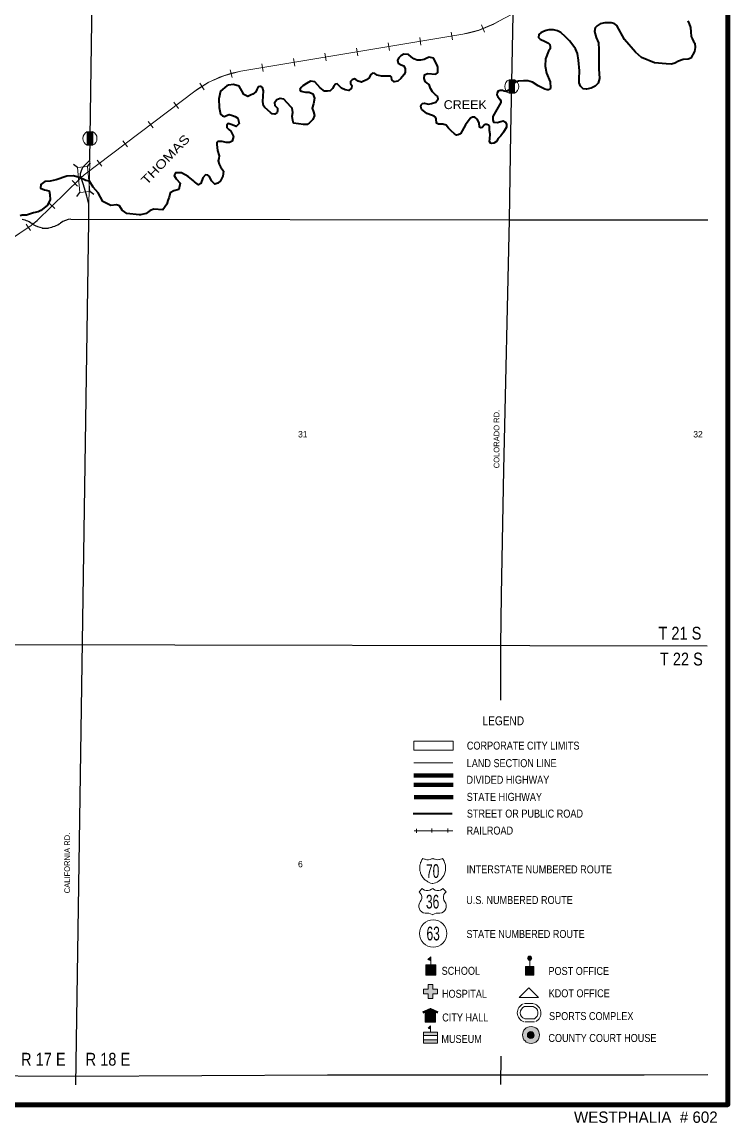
# Model space of a CAD drawing. Extents: x 35.83 to 39.76, y 25.93 to 29.86.
# Drawn here: x 38.058 to 39.713, y 25.934 to 28.513 of the extents above; entities that cross this region are included whole.
import ezdxf
from ezdxf.enums import TextEntityAlignment as Align

# ---------------------------------------------------------------- set-up
doc = ezdxf.new("R2010")
doc.units = 0
doc.header["$LTSCALE"] = 0.0076
doc.linetypes.add('LONG_DASHED', pattern=[7.5, 6, -1.5])
doc.linetypes.add('MEDIUM_DASHED', pattern=[4.5, 3, -1.5])
for name, color, linetype, lineweight in [('14', 7, 'Continuous', 25), ('15', 7, 'MEDIUM_DASHED', 13), ('17', 7, 'Continuous', 13), ('21', 7, 'Continuous', 25), ('25', 7, 'Continuous', 25), ('39', 7, 'Continuous', 13), ('48', 7, 'Continuous', 106), ('49', 7, 'Continuous', 13), ('50', 7, 'Continuous', 13)]:
    doc.layers.add(name, color=color, linetype=linetype, lineweight=lineweight)
for name, color, linetype in [('29', 7, 'Continuous'), ('45', 7, 'Continuous'), ('46', 7, 'Continuous')]:
    doc.layers.add(name, color=color, linetype=linetype)

msp = doc.modelspace()

# ---------------------------------------------------------------- hatches: boundary and pattern name
at = {"layer": '39'}
for points in [[(39.2, 28.346402), (39.2, 28.37822), (39.212689, 28.37822), (39.212689, 28.346402)], [(38.211174, 28.224621), (38.211174, 28.256439), (38.223864, 28.256439), (38.223864, 28.224621)]]:
    msp.add_hatch(color=256, dxfattribs=at).paths.add_polyline_path(points)
at = {"layer": '50'}
for points in [[(39.016667, 26.313826), (39.009659, 26.316667), (39.016667, 26.322727)], [(39.248533, 26.315005, 1), (39.248107, 26.324806, 1)], [(39.004735, 26.279924), (39.004735, 26.303977), (39.028788, 26.303977), (39.028788, 26.279924)], [(39.238826, 26.279924), (39.238826, 26.300189), (39.258333, 26.300189), (39.258333, 26.279924)], [(39.010227, 26.225379), (39.021212, 26.225379), (39.021212, 26.236174), (39.032008, 26.236174), (39.032008, 26.247159), (39.021212, 26.247159), (39.021212, 26.258144), (39.010227, 26.258144), (39.010227, 26.247159), (38.999242, 26.247159), (38.999242, 26.236174), (39.010227, 26.236174)], [(39.016098, 26.200568), (39.003788, 26.195076), (39.003788, 26.170265), (39.027841, 26.170265), (39.027841, 26.195076)], [(39.016288, 26.153409), (39.016288, 26.160985), (39.010417, 26.155871)], [(39.271447, 26.140512, 1), (39.231765, 26.139285, 1)], [(39.032576, 26.146402), (39.032576, 26.138826), (38.999811, 26.138826), (38.999811, 26.146402)], [(39.258956, 26.141645, 1), (39.243309, 26.137963, 1)], [(39.032576, 26.128598), (39.032576, 26.121023), (38.999811, 26.121023), (38.999811, 26.128598)]]:
    msp.add_hatch(color=256, dxfattribs=at).paths.add_polyline_path(points)

# ---------------------------------------------------------------- linework, layer by layer
at = {"layer": '14'}
for p, q in [((39.204356, 28.252841), (39.235038, 29.811742)), ((38.105114, 28.030682), (38.120265, 28.030682)), ((39.664962, 27.050947), (35.887311, 27.057576)), ((39.180871, 26.023864), (39.181629, 26.090341))]:
    msp.add_line(p, q, dxfattribs=at)
for points in [[(38.202083, 28.132008), (38.195644, 28.152841), (38.195265, 28.158333), (38.197348, 28.16553), (38.200379, 28.172917), (38.217045, 28.189773), (38.24072, 29.811364)], [(39.180871, 26.924242), (39.181061, 27.051705), (39.182576, 27.170833), (39.188068, 27.464015), (39.201136, 28.049621), (39.204356, 28.252841)], [(38.18447, 26.023485), (38.214583, 28.04678), (38.215152, 28.086742), (38.210038, 28.105492), (38.202083, 28.132008)], [(38.172727, 28.051326), (39.200758, 28.049621), (39.666098, 28.050189)], [(39.666098, 26.046591), (39.517235, 26.045644), (39.267045, 26.045455), (39.180871, 26.045455), (39.089773, 26.045455), (38.994697, 26.045455), (38.911932, 26.045455), (38.847538, 26.045455), (38.774811, 26.045455), (38.184848, 26.042424), (37.911742, 26.043939), (37.723864, 26.042614), (37.536742, 26.039962), (37.403409, 26.038636), (37.251894, 26.036742), (37.180682, 26.035606), (36.941667, 26.034848), (36.507576, 26.034848), (35.87822, 26.034848)]]:
    msp.add_lwpolyline(points, dxfattribs=at)
for centre, radius, start, end in [((38.05163, 27.999848), 0.050838, 50.04672, 82.63779), ((38.099107, 28.123817), 0.095449, 282.85358, 301.21717), ((38.178097, 28.001011), 0.050667, 96.12939, 125.63735), ((38.130699, 28.128051), 0.100585, 242.51434, 255.29479)]:
    msp.add_arc(centre, radius, start, end, dxfattribs=at)
at = {"layer": '15'}
msp.add_line((38.214962, 28.087689), (38.217045, 28.189773), dxfattribs=at)
at = {"layer": '17'}
for p, q in [((39.135227, 28.506439), (39.142235, 28.489583)), ((38.571402, 28.397917), (39.092045, 28.484659)), ((39.064583, 28.489583), (39.067614, 28.471402)), ((38.916667, 28.464962), (38.919697, 28.44678)), ((38.99053, 28.477273), (38.993561, 28.459091)), ((38.694697, 28.427841), (38.697727, 28.409659)), ((38.768561, 28.440152), (38.771591, 28.422159)), ((38.842614, 28.452462), (38.845644, 28.43447)), ((38.620644, 28.41553), (38.623674, 28.397348)), ((38.546212, 28.401136), (38.550947, 28.383333)), ((38.203598, 28.154924), (38.463447, 28.351515)), ((38.475379, 28.370076), (38.485227, 28.354545)), ((38.414015, 28.325758), (38.425189, 28.310985)), ((38.354167, 28.280492), (38.365341, 28.26572)), ((38.294318, 28.235227), (38.305492, 28.220644)), ((38.23447, 28.189962), (38.245644, 28.175379)), ((38.093371, 28.047917), (38.194318, 28.14697)), ((38.175758, 28.141667), (38.188636, 28.128598)), ((38.122159, 28.089205), (38.135038, 28.076136)), ((37.821212, 27.862879), (38.079924, 28.036932)), ((38.067992, 28.039962), (38.07822, 28.024811))]:
    msp.add_line(p, q, dxfattribs=at)
msp.add_lwpolyline([(35.87822, 27.215909), (37.702462, 27.805114), (37.752083, 27.824242), (37.799432, 27.848864), (37.821212, 27.862879), (38.079924, 28.036932), (38.093371, 28.047917), (38.194318, 28.14697), (38.203598, 28.154924), (38.463447, 28.351515), (38.495833, 28.372159), (38.531061, 28.3875), (38.568182, 28.397348), (38.571402, 28.397917), (39.092045, 28.484659), (39.129356, 28.493939), (39.164773, 28.508902), (39.205492, 28.530682), (39.666098, 28.828788)], dxfattribs=at)
for centre, radius, start, end in [((39.051561, 28.727583), 0.246212, 279.46733, 302.64929), ((38.611992, 28.155058), 0.246212, 99.46733, 127.08539), ((38.260681, 28.079435), 0.094697, 127.08539, 134.4833), ((38.027019, 28.11541), 0.094697, 303.93371, 314.4833)]:
    msp.add_arc(centre, radius, start, end, dxfattribs=at)
at = {"layer": '21'}
for p, q in [((38.188068, 28.172538), (38.179167, 28.179356)), ((38.211932, 28.174621), (38.21875, 28.183712)), ((38.186742, 28.104735), (38.19375, 28.113636)), ((38.226326, 28.108902), (38.217424, 28.115909))]:
    msp.add_line(p, q, dxfattribs=at)
at = {"layer": '21', "lineweight": 13}
msp.add_lwpolyline([(38.188068, 28.172538), (38.19375, 28.113636), (38.217424, 28.115909), (38.211932, 28.174621)], close=True, dxfattribs=at)
at = {"layer": '25', "lineweight": 35}
for points in [[(39.618939, 28.516288), (39.622159, 28.508902), (39.625189, 28.500568), (39.626326, 28.490341), (39.627462, 28.479356), (39.629735, 28.475), (39.632197, 28.467614), (39.635795, 28.463636), (39.636553, 28.453977), (39.635227, 28.443939), (39.626326, 28.428409), (39.620076, 28.425947), (39.608712, 28.425379), (39.597538, 28.42197), (39.588636, 28.416667), (39.581061, 28.414773), (39.568561, 28.41553), (39.540909, 28.417803), (39.510417, 28.430492), (39.496212, 28.442424), (39.471023, 28.472538), (39.45303, 28.505114), (39.44678, 28.509659), (39.440152, 28.511364), (39.425, 28.511742), (39.414015, 28.508902), (39.407008, 28.504167), (39.401705, 28.5), (39.400189, 28.491477), (39.404735, 28.477083), (39.40947, 28.464773), (39.410606, 28.449053), (39.410606, 28.428977), (39.410606, 28.403788), (39.4125, 28.380682), (39.40928, 28.369886), (39.402083, 28.362879), (39.392424, 28.358144), (39.382008, 28.355871), (39.374053, 28.357008), (39.367235, 28.362879), (39.364583, 28.371023), (39.364583, 28.379924), (39.365152, 28.398674), (39.363258, 28.423864), (39.360606, 28.439205), (39.35625, 28.450568), (39.349811, 28.45947), (39.341477, 28.468939), (39.332765, 28.478977), (39.321402, 28.488636), (39.313447, 28.492614), (39.304545, 28.495076), (39.300568, 28.495076)], [(39.300568, 28.495076), (39.293182, 28.495076), (39.286932, 28.493182), (39.280682, 28.490909), (39.274242, 28.488258), (39.270265, 28.484091), (39.269129, 28.476894), (39.272727, 28.473295), (39.284659, 28.467992), (39.292424, 28.464015), (39.295455, 28.460417), (39.296402, 28.455492), (39.29678, 28.450758), (39.292803, 28.444697), (39.285795, 28.427462), (39.284659, 28.409848), (39.288068, 28.39375), (39.296402, 28.373485), (39.297538, 28.35947), (39.296212, 28.35625), (39.292614, 28.354167), (39.289394, 28.354356), (39.28428, 28.35625), (39.277841, 28.359091), (39.268561, 28.363636), (39.254924, 28.372159), (39.244508, 28.375189), (39.234091, 28.375568), (39.22197, 28.374432), (39.21553, 28.372159), (39.211553, 28.368371), (39.207955, 28.364394), (39.20322, 28.35625), (39.198295, 28.352841), (39.192992, 28.350379), (39.188636, 28.351326)], [(39.032576, 28.339773), (39.027273, 28.342992), (39.020833, 28.35), (39.01572, 28.357386), (39.012879, 28.366667), (39.007955, 28.369886), (39.003598, 28.373864), (39.000758, 28.38125), (39.001705, 28.389773), (39.008712, 28.392614), (39.028409, 28.391288), (39.032765, 28.395455), (39.032765, 28.407197), (39.03125, 28.412121), (39.022727, 28.428977), (39.012689, 28.430682), (39.007576, 28.428977), (39.000947, 28.425568), (38.992614, 28.423864), (38.984848, 28.424242), (38.977083, 28.427462), (38.970644, 28.432008), (38.964205, 28.437121), (38.953788, 28.438258), (38.946023, 28.433902), (38.941288, 28.429167), (38.938636, 28.423864), (38.940152, 28.416856), (38.947348, 28.413258), (38.95303, 28.410606), (38.956818, 28.403598), (38.956439, 28.394886), (38.953598, 28.389773), (38.946023, 28.38125), (38.939205, 28.374621), (38.930492, 28.373485), (38.925568, 28.377841), (38.924811, 28.38428), (38.92178, 28.386742), (38.911742, 28.386174), (38.907955, 28.386174)], [(38.907955, 28.386174), (38.900758, 28.386364), (38.891098, 28.388447), (38.885795, 28.392992), (38.880114, 28.393182), (38.875189, 28.389962), (38.87178, 28.382386), (38.865909, 28.377652), (38.853977, 28.372727), (38.846023, 28.374432), (38.84072, 28.378977), (38.837879, 28.379924), (38.832008, 28.377841), (38.82822, 28.373864), (38.828409, 28.369129), (38.831818, 28.364394), (38.831061, 28.358523), (38.824621, 28.35322), (38.81572, 28.354545), (38.807008, 28.358333), (38.799621, 28.365909), (38.797159, 28.368182), (38.792992, 28.367614), (38.789205, 28.363068), (38.786364, 28.357576), (38.780303, 28.351894), (38.774811, 28.351515), (38.767045, 28.351515), (38.757576, 28.358902), (38.745076, 28.373295), (38.73428, 28.374621), (38.725, 28.368939), (38.716477, 28.363826), (38.712311, 28.359659), (38.709848, 28.355303), (38.711553, 28.351136), (38.723106, 28.349242), (38.731629, 28.348674), (38.740152, 28.345076), (38.743561, 28.335038), (38.741856, 28.321591), (38.738447, 28.311553), (38.741856, 28.30303), (38.743561, 28.294697), (38.740152, 28.284659), (38.731818, 28.276326), (38.726705, 28.272917), (38.718371, 28.272917), (38.694886, 28.276326), (38.693182, 28.282955), (38.691477, 28.292992), (38.693182, 28.301515), (38.691477, 28.311553), (38.688068, 28.314962), (38.67197, 28.332386), (38.663636, 28.334091), (38.655871, 28.33125), (38.650379, 28.324242), (38.651326, 28.317424), (38.657576, 28.311174), (38.657576, 28.305303), (38.656629, 28.301705), (38.650568, 28.297159), (38.644508, 28.298106), (38.641098, 28.301515), (38.627273, 28.312879)], [(38.599621, 28.343939), (38.595076, 28.342424), (38.5875, 28.339015), (38.578598, 28.343182), (38.573485, 28.352273), (38.567235, 28.363258), (38.553788, 28.366856), (38.542045, 28.365341), (38.538636, 28.363636), (38.523295, 28.351515), (38.519697, 28.333333), (38.520455, 28.313258), (38.523485, 28.297727), (38.52803, 28.293182), (38.532576, 28.292045), (38.5375, 28.294129), (38.543561, 28.296402), (38.551705, 28.294697), (38.557955, 28.292235), (38.564394, 28.287879), (38.567614, 28.275758), (38.560227, 28.26875), (38.551136, 28.272348), (38.541288, 28.275379), (38.538447, 28.27197), (38.538636, 28.266098), (38.543371, 28.261174), (38.547727, 28.257955), (38.554167, 28.245076), (38.550947, 28.233902), (38.544318, 28.23125), (38.537121, 28.230871), (38.533902, 28.232008), (38.527652, 28.233144), (38.523106, 28.233333), (38.517235, 28.233144), (38.514583, 28.231061), (38.515152, 28.226326), (38.516856, 28.212689), (38.520076, 28.200189), (38.519886, 28.193182), (38.518371, 28.188447), (38.520455, 28.179924), (38.523674, 28.173864), (38.530303, 28.163636), (38.529356, 28.152083), (38.523674, 28.140909), (38.517235, 28.135985), (38.510606, 28.133144), (38.502462, 28.140909), (38.497917, 28.151136), (38.494129, 28.154735), (38.488636, 28.155114), (38.481818, 28.148106), (38.477462, 28.134848), (38.471591, 28.132008), (38.462879, 28.138636), (38.460038, 28.140909)], [(38.627273, 28.312879), (38.624053, 28.317045), (38.622538, 28.327083), (38.624242, 28.351894), (38.62178, 28.359848), (38.618939, 28.361932), (38.616098, 28.361932), (38.611742, 28.361742), (38.608712, 28.354924), (38.606061, 28.349811), (38.599621, 28.343939)], [(39.188636, 28.351326), (39.185038, 28.352652), (39.178977, 28.352841), (39.174621, 28.351515), (39.172159, 28.347538), (39.171402, 28.342614), (39.173864, 28.338447), (39.178409, 28.332955), (39.180682, 28.328409), (39.180492, 28.324432), (39.161932, 28.291667), (39.161742, 28.284091), (39.163258, 28.278788), (39.172538, 28.277652), (39.180871, 28.279924), (39.186174, 28.281439), (39.191667, 28.278788), (39.194318, 28.273295), (39.193939, 28.266667), (39.187121, 28.254924), (39.180492, 28.246591), (39.174811, 28.240152), (39.170833, 28.233712), (39.164583, 28.229167), (39.15947, 28.228788), (39.156439, 28.229356), (39.153977, 28.233144), (39.154924, 28.239962), (39.155682, 28.250758), (39.153977, 28.25928), (39.153977, 28.268371), (39.152083, 28.271591), (39.148295, 28.273295), (39.145076, 28.273295), (39.142235, 28.272348), (39.136742, 28.265909), (39.13428, 28.265341), (39.130492, 28.267235), (39.130114, 28.277083), (39.125, 28.285985), (39.119697, 28.290152), (39.114583, 28.29053), (39.110038, 28.287879), (39.102083, 28.277652)], [(39.018371, 28.322348), (39.028598, 28.325379), (39.034091, 28.333712), (39.032576, 28.339773)], [(39.102083, 28.277652), (39.098295, 28.272727), (39.085985, 28.251326), (39.080871, 28.248674), (39.076515, 28.248106), (39.072159, 28.251136), (39.064583, 28.258712), (39.058333, 28.264962), (39.052841, 28.271591), (39.044886, 28.273674), (39.034659, 28.273864), (39.030114, 28.276136), (39.028977, 28.286364), (39.027273, 28.29053), (39.024242, 28.292803), (39.018561, 28.295455), (39.007008, 28.298864), (38.994886, 28.308902), (38.993182, 28.31553), (38.994318, 28.319697), (38.99697, 28.322348), (39.002083, 28.323106), (39.011174, 28.320644), (39.018371, 28.322348)], [(38.460038, 28.140909), (38.448106, 28.151136), (38.431818, 28.159659), (38.417992, 28.159659), (38.414583, 28.153598), (38.419508, 28.146023), (38.429167, 28.135985), (38.425568, 28.121212), (38.414015, 28.117992), (38.405303, 28.113258), (38.402841, 28.102652), (38.400379, 28.095265), (38.398106, 28.086932), (38.388068, 28.073295), (38.367045, 28.074811), (38.358712, 28.071402), (38.349053, 28.064583), (38.336364, 28.061364), (38.333144, 28.061364), (38.303788, 28.064583), (38.293371, 28.072727), (38.286742, 28.082955), (38.279735, 28.085227), (38.266477, 28.083712), (38.247348, 28.092614), (38.236553, 28.113258), (38.224811, 28.126705), (38.216477, 28.140152), (38.207955, 28.141856), (38.192992, 28.148674), (38.178409, 28.15322), (38.162879, 28.152273), (38.138068, 28.143561), (38.124242, 28.140341), (38.111364, 28.139962), (38.102652, 28.132765), (38.101515, 28.124053), (38.110606, 28.120076), (38.122159, 28.117992), (38.123674, 28.10947), (38.124053, 28.09678), (38.117235, 28.083333), (38.102652, 28.071591), (38.096212, 28.06875)], [(38.096212, 28.06875), (38.085038, 28.065909), (38.06875, 28.060795), (38.058712, 28.060795), (38.053598, 28.059091)]]:
    msp.add_lwpolyline(points, dxfattribs=at)
at = {"layer": '39'}
for p, q in [((39.200189, 28.346402), (39.200189, 28.37822)), ((39.212879, 28.37822), (39.212879, 28.346402)), ((38.211174, 28.224621), (38.211174, 28.256439)), ((38.223864, 28.256439), (38.223864, 28.224621))]:
    msp.add_line(p, q, dxfattribs=at)
for points in [[(39.2, 28.346402), (39.2, 28.37822), (39.212689, 28.37822), (39.212689, 28.346402)], [(38.211174, 28.224621), (38.211174, 28.256439), (38.223864, 28.256439), (38.223864, 28.224621)]]:
    msp.add_lwpolyline(points, close=True, dxfattribs=at)
for centre, start, end in [((39.207475, 28.362363), 114.77119, 245.22881), ((39.205387, 28.362363), 294.77119, 65.22881), ((38.218541, 28.240603), 114.77119, 245.22881), ((38.216453, 28.240603), 294.77119, 65.22881)]:
    msp.add_arc(centre, 0.017521, start, end, dxfattribs=at)
at = {"layer": '48'}
msp.add_lwpolyline([(35.830871, 25.976515), (35.830871, 29.859091), (39.713447, 29.859091), (39.713447, 25.976515)], close=True, dxfattribs=at)
at = {"layer": '50', "linetype": 'MEDIUM_DASHED'}
msp.add_line((38.976515, 26.777273), (39.067992, 26.777273), dxfattribs=at)
at = {"layer": '50', "lineweight": 80}
for p, q in [((38.976515, 26.747727), (39.069129, 26.747727)), ((38.976515, 26.726136), (39.069129, 26.726136)), ((38.977462, 26.69678), (39.068939, 26.69678))]:
    msp.add_line(p, q, dxfattribs=at)
at = {"layer": '50', "lineweight": 35}
msp.add_line((38.975379, 26.658523), (39.066856, 26.658523), dxfattribs=at)
at = {"layer": '50'}
for p, q in [((38.982955, 26.622917), (38.982955, 26.613636)), ((39.01875, 26.623485), (39.01875, 26.614205)), ((39.05625, 26.623485), (39.05625, 26.614205)), ((38.977462, 26.618371), (39.067992, 26.618371)), ((39.016856, 26.303977), (39.016856, 26.313826)), ((39.248674, 26.299621), (39.248674, 26.315341)), ((39.256439, 26.213636), (39.236174, 26.213636)), ((39.256439, 26.206629), (39.236174, 26.206629)), ((39.236932, 26.177841), (39.25947, 26.177841)), ((39.236932, 26.170833), (39.25947, 26.170833)), ((39.016288, 26.146591), (39.016288, 26.153409))]:
    msp.add_line(p, q, dxfattribs=at)
at = {"layer": '50', "linetype": 'LONG_DASHED'}
msp.add_lwpolyline([(38.976515, 26.828598), (39.069129, 26.828598), (39.069129, 26.807008), (38.976515, 26.807008)], close=True, dxfattribs=at)
at = {"layer": '50'}
for points in [[(38.997917, 26.553409), (38.995833, 26.550568), (38.994508, 26.547727), (38.993939, 26.545644), (38.992803, 26.544129), (38.992424, 26.541667), (38.991667, 26.539773), (38.991098, 26.536742), (38.99072, 26.533144), (38.990909, 26.527841), (38.991288, 26.524432), (38.992424, 26.521212), (38.992803, 26.519129), (38.994318, 26.51553), (38.995644, 26.5125), (38.998106, 26.508902), (38.999621, 26.507008), (39.001326, 26.504924), (39.002841, 26.503788), (39.004356, 26.502462), (39.00625, 26.501136), (39.007955, 26.5), (39.00947, 26.498864), (39.010985, 26.498106), (39.012879, 26.49697), (39.016098, 26.495833), (39.019886, 26.494508), (39.021023, 26.494508), (39.024432, 26.495455), (39.02803, 26.496402), (39.03125, 26.498106), (39.03428, 26.499811), (39.037121, 26.501894), (39.039962, 26.504356), (39.042424, 26.507197), (39.045076, 26.510417), (39.04697, 26.513636), (39.047727, 26.515152), (39.049053, 26.517803), (39.050189, 26.522159), (39.050947, 26.526326), (39.051326, 26.530303), (39.051136, 26.53447), (39.050947, 26.5375), (39.050379, 26.539773), (39.049053, 26.544129), (39.047727, 26.547348), (39.045644, 26.550758), (39.044129, 26.553409), (39.042235, 26.552652), (39.039015, 26.551705), (39.037311, 26.551136), (39.035417, 26.550758), (39.032386, 26.550568), (39.028977, 26.551136), (39.027083, 26.551515), (39.025189, 26.551705), (39.023864, 26.552273), (39.02197, 26.552841), (39.021023, 26.553409), (39.019886, 26.552841), (39.018371, 26.552273), (39.016477, 26.551705), (39.014773, 26.551136), (39.010985, 26.550568), (39.007386, 26.550568), (39.005303, 26.551136), (39.003598, 26.551515), (39.001515, 26.551894), (38.999621, 26.552652)], [(38.996591, 26.483333), (38.989015, 26.475568), (38.992045, 26.472159), (38.994129, 26.46875), (38.995455, 26.464394), (38.995455, 26.460038), (38.994129, 26.455682), (38.992045, 26.452083), (38.989962, 26.448485), (38.988826, 26.444129), (38.988826, 26.439773), (38.989962, 26.435227), (38.992045, 26.431818), (38.995265, 26.428598), (38.998864, 26.426326), (39.00303, 26.425189), (39.011932, 26.425189), (39.016098, 26.424053), (39.019697, 26.42197), (39.021023, 26.421212), (39.021402, 26.42197), (39.025379, 26.424053), (39.029545, 26.425189), (39.038068, 26.425189), (39.042803, 26.426326), (39.046402, 26.428598), (39.049432, 26.431818), (39.051705, 26.435227), (39.052841, 26.439773), (39.052841, 26.444129), (39.051705, 26.448485), (39.049432, 26.452083), (39.047348, 26.455682), (39.046023, 26.460038), (39.046023, 26.464394), (39.047348, 26.46875), (39.049432, 26.472159), (39.052841, 26.475568), (39.044508, 26.483333), (39.043182, 26.481818), (39.039394, 26.479545), (39.035227, 26.478409), (39.030682, 26.478409), (39.026515, 26.479545), (39.022727, 26.481818), (39.021023, 26.483333), (39.018371, 26.481818), (39.014583, 26.479545), (39.010606, 26.478409), (39.006061, 26.478409), (39.001894, 26.479545), (38.998295, 26.481818)], [(39.016667, 26.313826), (39.009659, 26.316667), (39.016667, 26.322727)], [(39.004735, 26.279924), (39.004735, 26.303977), (39.028788, 26.303977), (39.028788, 26.279924)], [(39.238826, 26.279924), (39.238826, 26.300189), (39.258333, 26.300189), (39.258333, 26.279924)], [(39.010227, 26.225379), (39.021212, 26.225379), (39.021212, 26.236174), (39.032008, 26.236174), (39.032008, 26.247159), (39.021212, 26.247159), (39.021212, 26.258144), (39.010227, 26.258144), (39.010227, 26.247159), (38.999242, 26.247159), (38.999242, 26.236174), (39.010227, 26.236174)], [(39.223674, 26.227652), (39.246402, 26.250568), (39.269318, 26.227841)], [(39.016098, 26.200568), (39.003788, 26.195076), (39.003788, 26.170265), (39.027841, 26.170265), (39.027841, 26.195076)], [(39.016288, 26.153409), (39.016288, 26.160985), (39.010417, 26.155871)], [(39.032576, 26.146402), (39.032576, 26.138826), (38.999811, 26.138826), (38.999811, 26.146402)], [(39.032576, 26.128598), (39.032576, 26.121023), (38.999811, 26.121023), (38.999811, 26.128598)]]:
    msp.add_lwpolyline(points, close=True, dxfattribs=at)
at = {"layer": '50', "lineweight": 40}
msp.add_lwpolyline([(38.998106, 26.192803), (39.016098, 26.200758), (39.033144, 26.192803)], dxfattribs=at)
at = {"layer": '50'}
for points in [[(39.007765, 26.170455), (39.003788, 26.170455), (39.003788, 26.195265)], [(39.027841, 26.195265), (39.027841, 26.170455), (39.007576, 26.170455)], [(39.032576, 26.136742), (39.032576, 26.138826), (38.999811, 26.138826), (38.999811, 26.128598), (39.032576, 26.128598), (39.032576, 26.137121)]]:
    msp.add_lwpolyline(points, dxfattribs=at)
for centre, radius in [((39.022204, 26.377498), 0.031987), ((39.24832, 26.319905), 0.004905), ((39.251606, 26.139899), 0.01985), ((39.251132, 26.139804), 0.008037)]:
    msp.add_circle(centre, radius, dxfattribs=at)
for centre, radius, start, end in [((39.241784, 26.192131), 0.022283, 111.82978, 251.18127), ((39.25258, 26.191502), 0.022283, 296.54144, 75.89292), ((39.241784, 26.192131), 0.015332, 111.82978, 251.18127), ((39.25258, 26.191502), 0.015332, 296.54144, 75.89292)]:
    msp.add_arc(centre, radius, start, end, dxfattribs=at)

# ---------------------------------------------------------------- texts
at = {"layer": '29', "width": 1.05}
msp.add_text('CREEK', height=0.02083, dxfattribs=at).set_placement((39.097348, 28.30928), align=Align.CENTER)
at = {"layer": '29', "width": 1.25}
msp.add_text('THOMAS', height=0.02083, rotation=46.115, dxfattribs=at).set_placement((38.401937, 28.183878), align=Align.CENTER)
at = {"layer": '45'}
for s, p in [('31', (38.716572, 27.539962)), ('32', (39.643182, 27.539962)), ('6', (38.710795, 26.532765))]:
    msp.add_text(s, height=0.01496, dxfattribs=at).set_placement(p, align=Align.CENTER)
at = {"layer": '46', "width": 0.85}
for s, p in [('T 21 S', (39.600663, 27.066288)), ('T 22 S', (39.604072, 27.005682)), ('R 17 E', (38.108239, 26.067992)), ('R 18 E', (38.259564, 26.067992))]:
    msp.add_text(s, height=0.03011, dxfattribs=at).set_placement(p, align=Align.CENTER)
at = {"layer": '48'}
msp.add_text('WESTPHALIA  # 602', height=0.02651, dxfattribs=at).set_placement((39.520739, 25.934091), align=Align.CENTER)
at = {"layer": '49'}
for s, p in [('COLORADO RD.', (39.177462, 27.536269)), ('CALIFORNIA RD.', (38.170644, 26.542803))]:
    msp.add_text(s, height=0.01326, rotation=90, dxfattribs=at).set_placement(p, align=Align.CENTER)
at = {"layer": '50'}
for s, height, width, p in [('LEGEND', 0.02083, 0.85, (39.186648, 26.86572)), ('CORPORATE CITY LIMITS', 0.01875, 0.85, (39.233239, 26.808523)), ('LAND SECTION LINE', 0.01875, 0.85, (39.20625, 26.767424)), ('DIVIDED HIGHWAY', 0.01875, 0.85, (39.197348, 26.728598)), ('STATE HIGHWAY', 0.01875, 0.85, (39.18911, 26.688447)), ('STREET OR PUBLIC ROAD', 0.01875, 0.85, (39.237311, 26.649242)), ('RAILROAD', 0.01875, 0.85, (39.155114, 26.60947)), ('70', 0.0322, 0.65, (39.021023, 26.507765)), ('INTERSTATE NUMBERED ROUTE', 0.01875, 0.85, (39.270928, 26.518561)), ('36', 0.0322, 0.65, (39.020833, 26.436174)), ('U.S. NUMBERED ROUTE', 0.01875, 0.85, (39.224621, 26.44678)), ('63', 0.0322, 0.65, (39.022159, 26.361553)), ('STATE NUMBERED ROUTE', 0.01875, 0.85, (39.238826, 26.367235)), ('SCHOOL', 0.01875, 0.85, (39.087121, 26.280871)), ('POST OFFICE', 0.01875, 0.85, (39.363542, 26.280492)), ('HOSPITAL', 0.01875, 0.85, (39.095549, 26.227083)), ('KDOT OFFICE', 0.01875, 0.85, (39.364583, 26.22822)), ('CITY HALL', 0.01875, 0.85, (39.097348, 26.171591)), ('SPORTS COMPLEX', 0.01875, 0.85, (39.392803, 26.174811)), ('MUSEUM', 0.01875, 0.85, (39.088826, 26.121212)), ('COUNTY COURT HOUSE', 0.01875, 0.85, (39.419034, 26.123485))]:
    msp.add_text(s, height=height, dxfattribs=dict(at, width=width)).set_placement(p, align=Align.CENTER)

doc.saveas('drawing.dxf')
